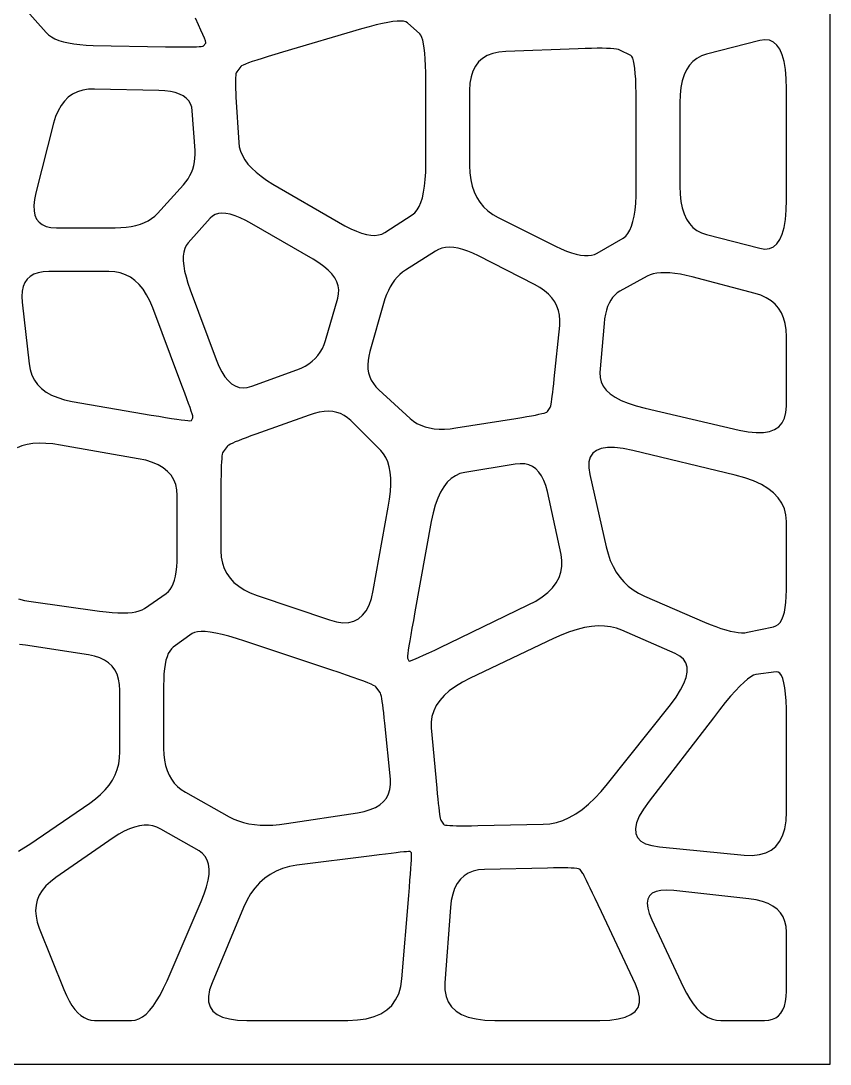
# Model space of a CAD drawing. Header units: millimetres. Extents: x -39 to 1165, y -35 to 718.
# Drawn here: x 868.7 to 1165, y -35 to 346.7 of the extents above; entities that cross this region are included whole.
import ezdxf

# ---------------------------------------------------------------- set-up
doc = ezdxf.new("R2010")
doc.units = ezdxf.units.MM

msp = doc.modelspace()

# ---------------------------------------------------------------- linework, layer by layer
at = {"color": 7, "linetype": 'Continuous'}
for p, q in [((1165, -35), (1165, 718)), ((870, 351.5), (878, 342.5)), ((933.77002, 345.309998), (932.66748, 347.652496)), ((934.6875, 343.3125), (933.77002, 345.309998)), ((993.5, 343.75), (964.5, 335.25)), ((996.277527, 344.537476), (993.5, 343.75)), ((998.809998, 345.200012), (996.277527, 344.537476)), ((1001.097473, 345.737488), (998.809998, 345.200012)), ((1003.140015, 346.150024), (1001.097473, 345.737488)), ((1004.9375, 346.4375), (1003.140015, 346.150024)), ((1006.48999, 346.599976), (1004.9375, 346.4375)), ((1007.797485, 346.637512), (1006.48999, 346.599976)), ((1008.859985, 346.549988), (1007.797485, 346.637512)), ((1009.67749, 346.337524), (1008.859985, 346.549988)), ((1010.25, 346), (1009.67749, 346.337524)), ((1014.75, 342), (1010.25, 346)), ((878, 342.5), (878.892517, 341.642487)), ((878.892517, 341.642487), (879.969971, 340.869995)), ((879.969971, 340.869995), (881.232483, 340.182495)), ((881.232483, 340.182495), (882.679993, 339.580017)), ((935.419983, 341.660004), (934.6875, 343.3125)), ((935.967529, 340.352509), (935.419983, 341.660004)), ((936.329956, 339.390015), (935.967529, 340.352509)), ((1015.17749, 341.467499), (1014.75, 342)), ((1015.559998, 340.670013), (1015.17749, 341.467499)), ((1015.897461, 339.607483), (1015.559998, 340.670013)), ((1141.102539, 339.772491), (1139.25, 339.5)), ((1142.76001, 339.589996), (1141.102539, 339.772491)), ((882.679993, 339.580017), (884.3125, 339.0625)), ((884.3125, 339.0625), (886.130005, 338.630005)), ((886.130005, 338.630005), (888.132507, 338.282501)), ((888.132507, 338.282501), (890.320007, 338.019989)), ((890.320007, 338.019989), (892.692505, 337.842499)), ((892.692505, 337.842499), (895.25, 337.75)), ((895.25, 337.75), (921.75, 337.25)), ((921.75, 337.25), (924.272522, 337.20752)), ((924.272522, 337.20752), (926.540039, 337.180023)), ((926.540039, 337.180023), (928.55249, 337.16748)), ((928.55249, 337.16748), (930.309998, 337.170013)), ((930.309998, 337.170013), (931.8125, 337.1875)), ((931.8125, 337.1875), (933.059998, 337.220001)), ((933.059998, 337.220001), (934.05249, 337.267517)), ((934.05249, 337.267517), (934.790039, 337.329987)), ((934.790039, 337.329987), (935.272522, 337.407501)), ((935.272522, 337.407501), (935.5, 337.5)), ((935.5, 337.5), (936.5, 338.5)), ((936.507507, 338.772491), (936.329956, 339.390015)), ((936.5, 338.5), (936.507507, 338.772491)), ((1016.190002, 338.279999), (1015.897461, 339.607483)), ((1016.4375, 336.6875), (1016.190002, 338.279999)), ((1016.640015, 334.829987), (1016.4375, 336.6875)), ((1072.75, 336.5), (1046.25, 335.5)), ((1075.287476, 336.584991), (1072.75, 336.5)), ((1077.599976, 336.640015), (1075.287476, 336.584991)), ((1079.6875, 336.665009), (1077.599976, 336.640015)), ((1081.550049, 336.660004), (1079.6875, 336.665009)), ((1083.1875, 336.625), (1081.550049, 336.660004)), ((1084.599976, 336.559998), (1083.1875, 336.625)), ((1085.787476, 336.464996), (1084.599976, 336.559998)), ((1086.75, 336.339996), (1085.787476, 336.464996)), ((1087.487549, 336.184998), (1086.75, 336.339996)), ((1088, 336), (1087.487549, 336.184998)), ((1092, 334), (1088, 336)), ((1139.25, 339.5), (1119.75, 334.5)), ((1144.222534, 338.952484), (1142.76001, 339.589996)), ((1145.48999, 337.859985), (1144.222534, 338.952484)), ((1146.5625, 336.3125), (1145.48999, 337.859985)), ((1147.439941, 334.309998), (1146.5625, 336.3125)), ((955.100037, 332.369995), (953.4375, 331.8125)), ((957.037537, 332.992493), (955.100037, 332.369995)), ((959.25, 333.679993), (957.037537, 332.992493)), ((961.737488, 334.432495), (959.25, 333.679993)), ((964.5, 335.25), (961.737488, 334.432495)), ((1016.797485, 332.70752), (1016.640015, 334.829987)), ((1016.909973, 330.319977), (1016.797485, 332.70752)), ((1037.77002, 332.97998), (1036.3125, 331.6875)), ((1039.492554, 334.007507), (1037.77002, 332.97998)), ((1041.47998, 334.769989), (1039.492554, 334.007507)), ((1043.732544, 335.267517), (1041.47998, 334.769989)), ((1046.25, 335.5), (1043.732544, 335.267517)), ((1092.380005, 333.652496), (1092, 334)), ((1092.719971, 333.009979), (1092.380005, 333.652496)), ((1093.02002, 332.07251), (1092.719971, 333.009979)), ((1116.23999, 332.98999), (1114.777466, 331.852509)), ((1117.897461, 333.872498), (1116.23999, 332.98999)), ((1119.75, 334.5), (1117.897461, 333.872498)), ((1148.122437, 331.852509), (1147.439941, 334.309998)), ((949.25, 330), (947.75, 328)), ((949.537537, 330.232513), (949.25, 330)), ((950.100037, 330.529999), (949.537537, 330.232513)), ((950.9375, 330.892487), (950.100037, 330.529999)), ((952.049988, 331.320007), (950.9375, 330.892487)), ((953.4375, 331.8125), (952.049988, 331.320007)), ((1016.977478, 327.66748), (1016.909973, 330.319977)), ((1034.192505, 328.307495), (1033.530029, 326.220001)), ((1035.119995, 330.130005), (1034.192505, 328.307495)), ((1036.3125, 331.6875), (1035.119995, 330.130005)), ((1093.280029, 330.839996), (1093.02002, 332.07251)), ((1093.5, 329.3125), (1093.280029, 330.839996)), ((1093.679932, 327.48999), (1093.5, 329.3125)), ((1112.4375, 328.8125), (1111.560059, 326.910004)), ((1113.51001, 330.459991), (1112.4375, 328.8125)), ((1114.777466, 331.852509), (1113.51001, 330.459991)), ((1148.609985, 328.940002), (1148.122437, 331.852509)), ((1148.902466, 325.57251), (1148.609985, 328.940002)), ((947.3125, 325.1875), (947.299988, 324.190002)), ((947.350037, 326.040009), (947.3125, 325.1875)), ((947.412537, 326.747498), (947.350037, 326.040009)), ((947.5, 327.309998), (947.412537, 326.747498)), ((947.612488, 327.727478), (947.5, 327.309998)), ((947.75, 328), (947.612488, 327.727478)), ((1017, 324.75), (1016.977478, 327.66748)), ((1017, 294.25), (1017, 324.75)), ((1033.530029, 326.220001), (1033.132446, 323.867493)), ((1093.820068, 325.372498), (1093.679932, 327.48999)), ((1093.920044, 322.959991), (1093.820068, 325.372498)), ((1110.877563, 324.752502), (1110.390015, 322.339996)), ((1111.560059, 326.910004), (1110.877563, 324.752502)), ((1149, 321.75), (1148.902466, 325.57251)), ((889.464966, 320.730011), (887.710022, 319.869995)), ((891.390015, 321.329987), (889.464966, 320.730011)), ((893.484985, 321.669983), (891.390015, 321.329987)), ((895.75, 321.75), (893.484985, 321.669983)), ((919.25, 321.25), (895.75, 321.75)), ((921.487488, 321.130005), (919.25, 321.25)), ((923.5, 320.869995), (921.487488, 321.130005)), ((925.287537, 320.470001), (923.5, 320.869995)), ((947.299988, 324.190002), (947.3125, 323.047485)), ((947.3125, 323.047485), (947.350037, 321.76001)), ((947.350037, 321.76001), (947.412537, 320.327515)), ((1033.132446, 323.867493), (1033, 321.25)), ((1033, 321.25), (1033, 293.75)), ((1093.97998, 320.252502), (1093.920044, 322.959991)), ((1110.390015, 322.339996), (1110.097534, 319.672485)), ((1149, 281.25), (1149, 321.75)), ((884.710022, 317.369995), (883.464966, 315.730011)), ((886.125, 318.75), (884.710022, 317.369995)), ((887.710022, 319.869995), (886.125, 318.75)), ((926.850037, 319.929993), (925.287537, 320.470001)), ((928.1875, 319.25), (926.850037, 319.929993)), ((929.299988, 318.429993), (928.1875, 319.25)), ((930.1875, 317.470001), (929.299988, 318.429993)), ((930.850037, 316.369995), (930.1875, 317.470001)), ((947.412537, 320.327515), (947.5, 318.75)), ((947.5, 318.75), (948.5, 302.25)), ((1094, 317.25), (1093.97998, 320.252502)), ((1094, 285.75), (1094, 317.25)), ((1110.097534, 319.672485), (1110, 316.75)), ((882.390015, 313.829987), (881.484985, 311.669983)), ((883.464966, 315.730011), (882.390015, 313.829987)), ((931.287537, 315.130005), (930.850037, 316.369995)), ((931.5, 313.75), (931.287537, 315.130005)), ((932.5, 299.25), (931.5, 313.75)), ((1110, 316.75), (1110, 286.25)), ((880.75, 309.25), (874.25, 283.75)), ((881.484985, 311.669983), (880.75, 309.25)), ((948.5, 302.25), (948.714966, 300.612488)), ((932.48999, 296.429993), (932.547485, 297.820007)), ((932.547485, 297.820007), (932.5, 299.25)), ((948.714966, 300.612488), (949.159973, 299)), ((949.159973, 299), (949.835022, 297.412506)), ((932.059998, 293.769989), (932.327515, 295.080017)), ((932.327515, 295.080017), (932.48999, 296.429993)), ((949.835022, 297.412506), (950.73999, 295.850006)), ((950.73999, 295.850006), (951.875, 294.3125)), ((951.875, 294.3125), (953.23999, 292.799988)), ((1016.950012, 291.320007), (1017, 294.25)), ((930.627502, 290.080017), (931.210022, 291.269989)), ((931.210022, 291.269989), (931.6875, 292.5)), ((931.6875, 292.5), (932.059998, 293.769989)), ((953.23999, 292.799988), (954.835022, 291.3125)), ((954.835022, 291.3125), (956.659973, 289.850006)), ((1016.799988, 288.630005), (1016.950012, 291.320007)), ((1033, 293.75), (1033.10498, 291.084991)), ((1033.10498, 291.084991), (1033.420044, 288.589996)), ((918.75, 276.25), (928.25, 286.75)), ((928.25, 286.75), (929.147461, 287.820007)), ((929.147461, 287.820007), (929.940002, 288.929993)), ((929.940002, 288.929993), (930.627502, 290.080017)), ((956.659973, 289.850006), (958.714966, 288.412506)), ((958.714966, 288.412506), (961, 287)), ((961, 287), (985, 273)), ((1016.549988, 286.179993), (1016.799988, 288.630005)), ((1033.420044, 288.589996), (1033.945068, 286.264984)), ((874.25, 283.75), (873.73999, 281.327515)), ((1015.75, 282), (1016.200012, 283.970001)), ((1016.200012, 283.970001), (1016.549988, 286.179993)), ((1033.945068, 286.264984), (1034.679932, 284.109985)), ((1034.679932, 284.109985), (1035.625, 282.125)), ((1093.810059, 279.970001), (1093.952515, 282.72998)), ((1093.952515, 282.72998), (1094, 285.75)), ((1110, 286.25), (1110.097534, 283.327515)), ((1110.097534, 283.327515), (1110.390015, 280.660004)), ((873.73999, 281.327515), (873.51001, 279.160004)), ((873.51001, 279.160004), (873.559998, 277.247498)), ((1013.799988, 277.529999), (1014.549988, 278.779999)), ((1014.549988, 278.779999), (1015.200012, 280.269989)), ((1015.200012, 280.269989), (1015.75, 282)), ((1035.625, 282.125), (1036.780029, 280.309998)), ((1036.780029, 280.309998), (1038.14502, 278.665009)), ((1038.14502, 278.665009), (1039.719971, 277.190002)), ((1093.57251, 277.470001), (1093.810059, 279.970001)), ((1110.390015, 280.660004), (1110.877563, 278.247498)), ((1148.902466, 277.42749), (1149, 281.25)), ((873.559998, 277.247498), (873.890015, 275.589996)), ((873.890015, 275.589996), (874.5, 274.1875)), ((916.609985, 274.360016), (917.73999, 275.252502)), ((917.73999, 275.252502), (918.75, 276.25)), ((938.872498, 275.290009), (938, 274.5)), ((939.890015, 275.859985), (938.872498, 275.290009)), ((941.05249, 276.209991), (939.890015, 275.859985)), ((942.359985, 276.339996), (941.05249, 276.209991)), ((943.8125, 276.25), (942.359985, 276.339996)), ((945.410034, 275.940002), (943.8125, 276.25)), ((947.152466, 275.410004), (945.410034, 275.940002)), ((949.039978, 274.660004), (947.152466, 275.410004)), ((1002, 269.25), (1012, 275.75)), ((1012, 275.75), (1012.950012, 276.52002)), ((1012.950012, 276.52002), (1013.799988, 277.529999)), ((1039.719971, 277.190002), (1041.505005, 275.88501)), ((1041.505005, 275.88501), (1043.5, 274.75)), ((1092.8125, 273.25), (1093.23999, 275.230011)), ((1093.23999, 275.230011), (1093.57251, 277.470001)), ((1110.877563, 278.247498), (1111.560059, 276.089996)), ((1111.560059, 276.089996), (1112.4375, 274.1875)), ((1148.609985, 274.059998), (1148.902466, 277.42749)), ((874.5, 274.1875), (875.390015, 273.040009)), ((875.390015, 273.040009), (876.559998, 272.147491)), ((876.559998, 272.147491), (878.01001, 271.51001)), ((878.01001, 271.51001), (879.73999, 271.127502)), ((879.73999, 271.127502), (881.75, 271)), ((903.25, 271), (905.340027, 271.05249)), ((905.340027, 271.05249), (907.309998, 271.209991)), ((907.309998, 271.209991), (909.159973, 271.472504)), ((909.159973, 271.472504), (910.890015, 271.839996)), ((910.890015, 271.839996), (912.5, 272.3125)), ((912.5, 272.3125), (913.98999, 272.889984)), ((913.98999, 272.889984), (915.359985, 273.572479)), ((915.359985, 273.572479), (916.609985, 274.360016)), ((938, 274.5), (930, 265.5)), ((951.07251, 273.690002), (949.039978, 274.660004)), ((953.25, 272.5), (951.07251, 273.690002)), ((975.75, 259.5), (953.25, 272.5)), ((985, 273), (987.330017, 271.702484)), ((987.330017, 271.702484), (989.52002, 270.610016)), ((1043.5, 274.75), (1064.5, 264.25)), ((1091.672485, 270.070007), (1092.290039, 271.529999)), ((1092.290039, 271.529999), (1092.8125, 273.25)), ((1112.4375, 274.1875), (1113.51001, 272.540009)), ((1113.51001, 272.540009), (1114.777466, 271.147491)), ((1114.777466, 271.147491), (1116.23999, 270.01001)), ((1147.439941, 268.690002), (1148.122437, 271.147491)), ((1148.122437, 271.147491), (1148.609985, 274.059998)), ((881.75, 271), (903.25, 271)), ((989.52002, 270.610016), (991.570007, 269.722504)), ((991.570007, 269.722504), (993.47998, 269.040009)), ((993.47998, 269.040009), (995.25, 268.5625)), ((995.25, 268.5625), (996.880005, 268.290009)), ((996.880005, 268.290009), (998.369995, 268.222504)), ((998.369995, 268.222504), (999.719971, 268.360016)), ((999.719971, 268.360016), (1000.929993, 268.702484)), ((1000.929993, 268.702484), (1002, 269.25)), ((1079.75, 261.75), (1089.25, 267.25)), ((1089.25, 267.25), (1090.152466, 267.929993)), ((1090.152466, 267.929993), (1090.959961, 268.869995)), ((1090.959961, 268.869995), (1091.672485, 270.070007)), ((1116.23999, 270.01001), (1117.897461, 269.127502)), ((1117.897461, 269.127502), (1119.75, 268.5)), ((1119.75, 268.5), (1139.25, 263.5)), ((1146.5625, 266.6875), (1147.439941, 268.690002)), ((929.287476, 264.517487), (928.75, 263.369995)), ((930, 265.5), (929.287476, 264.517487)), ((1022.890015, 263.550018), (1021.647461, 263.112518)), ((1024.227539, 263.8125), (1022.890015, 263.550018)), ((1025.660034, 263.899994), (1024.227539, 263.8125)), ((1027.1875, 263.8125), (1025.660034, 263.899994)), ((1028.810059, 263.550018), (1027.1875, 263.8125)), ((1030.527588, 263.112518), (1028.810059, 263.550018)), ((1064.5, 264.25), (1066.54248, 263.279999)), ((1139.25, 263.5), (1141.102539, 263.227509)), ((1141.102539, 263.227509), (1142.76001, 263.410004)), ((1142.76001, 263.410004), (1144.222534, 264.047516)), ((1144.222534, 264.047516), (1145.48999, 265.140015)), ((1145.48999, 265.140015), (1146.5625, 266.6875)), ((928.200012, 260.580017), (928.1875, 258.9375)), ((928.387512, 262.057495), (928.200012, 260.580017)), ((928.75, 263.369995), (928.387512, 262.057495)), ((1020.5, 262.5), (1009.5, 255.5)), ((1021.647461, 263.112518), (1020.5, 262.5)), ((1032.339966, 262.5), (1030.527588, 263.112518)), ((1034.247437, 261.712494), (1032.339966, 262.5)), ((1036.25, 260.75), (1034.247437, 261.712494)), ((1056.75, 250.25), (1036.25, 260.75)), ((1066.54248, 263.279999), (1068.469971, 262.470001)), ((1068.469971, 262.470001), (1070.282471, 261.820007)), ((1070.282471, 261.820007), (1071.97998, 261.329987)), ((1071.97998, 261.329987), (1073.5625, 261)), ((1073.5625, 261), (1075.030029, 260.829987)), ((1075.030029, 260.829987), (1076.382446, 260.820007)), ((1076.382446, 260.820007), (1077.619995, 260.970001)), ((1077.619995, 260.970001), (1078.742554, 261.279999)), ((1078.742554, 261.279999), (1079.75, 261.75)), ((928.1875, 258.9375), (928.349976, 257.130005)), ((928.349976, 257.130005), (928.6875, 255.157501)), ((977.86499, 258.1875), (975.75, 259.5)), ((979.710022, 256.850006), (977.86499, 258.1875)), ((981.285034, 255.487488), (979.710022, 256.850006)), ((871.0625, 252.1875), (870.210022, 250.949997)), ((872.159973, 253.199997), (871.0625, 252.1875)), ((873.502502, 253.987503), (872.159973, 253.199997)), ((875.089966, 254.550003), (873.502502, 253.987503)), ((876.922546, 254.887497), (875.089966, 254.550003)), ((879, 255), (876.922546, 254.887497)), ((901, 255), (879, 255)), ((903.139954, 254.867493), (901, 255)), ((905.160034, 254.470001), (903.139954, 254.867493)), ((907.059998, 253.807495), (905.160034, 254.470001)), ((908.840027, 252.880005), (907.059998, 253.807495)), ((910.5, 251.6875), (908.840027, 252.880005)), ((928.6875, 255.157501), (929.200012, 253.020004)), ((929.200012, 253.020004), (929.887512, 250.717499)), ((982.589966, 254.099991), (981.285034, 255.487488)), ((983.625, 252.6875), (982.589966, 254.099991)), ((984.390015, 251.25), (983.625, 252.6875)), ((1006.469971, 252.92749), (1005.580017, 251.860001)), ((1007.420044, 253.889999), (1006.469971, 252.92749)), ((1008.429993, 254.747498), (1007.420044, 253.889999)), ((1009.5, 255.5), (1008.429993, 254.747498)), ((1098, 253.25), (1088, 247.75)), ((1099.064941, 253.742493), (1098, 253.25)), ((1100.26001, 254.119995), (1099.064941, 253.742493)), ((1101.584961, 254.382507), (1100.26001, 254.119995)), ((1103.040039, 254.529999), (1101.584961, 254.382507)), ((1104.625, 254.5625), (1103.040039, 254.529999)), ((1106.339966, 254.479996), (1104.625, 254.5625)), ((1108.185059, 254.282501), (1106.339966, 254.479996)), ((1110.159912, 253.970001), (1108.185059, 254.282501)), ((1112.265015, 253.542511), (1110.159912, 253.970001)), ((1114.5, 253), (1112.265015, 253.542511)), ((1137.5, 247), (1114.5, 253)), ((869.602478, 249.487503), (869.23999, 247.800003)), ((870.210022, 250.949997), (869.602478, 249.487503)), ((912.039978, 250.229996), (910.5, 251.6875)), ((913.460022, 248.507507), (912.039978, 250.229996)), ((914.76001, 246.519989), (913.460022, 248.507507)), ((929.887512, 250.717499), (930.75, 248.25)), ((930.75, 248.25), (940.25, 222.75)), ((984.88501, 249.787491), (984.390015, 251.25)), ((985.109985, 248.300003), (984.88501, 249.787491)), ((985.065002, 246.787491), (985.109985, 248.300003)), ((1003.97998, 249.410004), (1003.27002, 248.027496)), ((1004.75, 250.6875), (1003.97998, 249.410004)), ((1005.580017, 251.860001), (1004.75, 250.6875)), ((1058.6875, 249.154999), (1056.75, 250.25)), ((1060.400024, 247.970001), (1058.6875, 249.154999)), ((869.23999, 247.800003), (869.122498, 245.887497)), ((869.122498, 245.887497), (869.25, 243.75)), ((915.940002, 244.267502), (914.76001, 246.519989)), ((980.25, 229.75), (984.75, 245.25)), ((984.75, 245.25), (985.065002, 246.787491)), ((1002.030029, 244.947495), (1001.5, 243.25)), ((1002.619995, 246.539993), (1002.030029, 244.947495)), ((1003.27002, 248.027496), (1002.619995, 246.539993)), ((1061.887451, 246.695007), (1060.400024, 247.970001)), ((1063.150024, 245.330002), (1061.887451, 246.695007)), ((1064.1875, 243.875), (1063.150024, 245.330002)), ((1084.679932, 244.549988), (1084.0625, 243.4375)), ((1085.382568, 245.537506), (1084.679932, 244.549988)), ((1086.170044, 246.399994), (1085.382568, 245.537506)), ((1087.04248, 247.137512), (1086.170044, 246.399994)), ((1088, 247.75), (1087.04248, 247.137512)), ((1139.685059, 246.30249), (1137.5, 247)), ((1141.640015, 245.409988), (1139.685059, 246.30249)), ((1143.36499, 244.32251), (1141.640015, 245.409988)), ((1144.859985, 243.039993), (1143.36499, 244.32251)), ((869.25, 243.75), (871.75, 221.25)), ((917, 241.75), (915.940002, 244.267502)), ((927, 215.25), (917, 241.75)), ((1001.5, 243.25), (996.5, 225.75)), ((1065, 242.330002), (1064.1875, 243.875)), ((1065.587524, 240.695007), (1065, 242.330002)), ((1065.949951, 238.970001), (1065.587524, 240.695007)), ((1083.08252, 240.837494), (1082.719971, 239.350006)), ((1083.530029, 242.200012), (1083.08252, 240.837494)), ((1084.0625, 243.4375), (1083.530029, 242.200012)), ((1146.125, 241.5625), (1144.859985, 243.039993)), ((1147.160034, 239.889999), (1146.125, 241.5625)), ((1066.087524, 237.154999), (1065.949951, 238.970001)), ((1066, 235.25), (1066.087524, 237.154999)), ((1082.442505, 237.737488), (1082.25, 236)), ((1082.719971, 239.350006), (1082.442505, 237.737488)), ((1147.964966, 238.022491), (1147.160034, 239.889999)), ((1148.540039, 235.960007), (1147.964966, 238.022491)), ((1064, 215.75), (1066, 235.25)), ((1082.25, 236), (1080.75, 218)), ((1148.88501, 233.702499), (1148.540039, 235.960007)), ((1149, 231.25), (1148.88501, 233.702499)), ((979.73999, 228.247498), (980.25, 229.75)), ((1149, 205.75), (1149, 231.25)), ((977.48999, 224.309998), (978.359985, 225.527496)), ((978.359985, 225.527496), (979.109985, 226.839996)), ((979.109985, 226.839996), (979.73999, 228.247498)), ((996.5, 225.75), (996.08252, 224.035004)), ((940.25, 222.75), (941.234985, 220.357513)), ((974.159973, 221.227493), (975.390015, 222.160004)), ((975.390015, 222.160004), (976.5, 223.1875)), ((976.5, 223.1875), (977.48999, 224.309998)), ((995.830017, 222.389999), (995.742493, 220.815002)), ((996.08252, 224.035004), (995.830017, 222.389999)), ((871.75, 221.25), (872.132507, 219.087494)), ((872.132507, 219.087494), (872.780029, 217.100006)), ((941.234985, 220.357513), (942.290039, 218.279999)), ((942.290039, 218.279999), (943.414978, 216.517502)), ((953.25, 213), (969.75, 219)), ((969.75, 219), (971.340027, 219.647507)), ((971.340027, 219.647507), (972.809998, 220.389999)), ((972.809998, 220.389999), (974.159973, 221.227493)), ((995.742493, 220.815002), (995.820007, 219.309998)), ((995.820007, 219.309998), (996.0625, 217.875)), ((996.0625, 217.875), (996.470032, 216.51001)), ((1080.75, 218), (1080.780029, 216.25)), ((872.780029, 217.100006), (873.692505, 215.287506)), ((873.692505, 215.287506), (874.869995, 213.649994)), ((927.94751, 212.727509), (927, 215.25)), ((943.414978, 216.517502), (944.609985, 215.069992)), ((944.609985, 215.069992), (945.875, 213.9375)), ((945.875, 213.9375), (947.210022, 213.12001)), ((996.470032, 216.51001), (997.042542, 215.214996)), ((997.042542, 215.214996), (997.779968, 213.990005)), ((997.779968, 213.990005), (998.682495, 212.834991)), ((1063.619995, 212.210007), (1063.805054, 213.889999)), ((1063.805054, 213.889999), (1064, 215.75)), ((1080.780029, 216.25), (1081.169922, 214.599991)), ((1081.169922, 214.599991), (1081.920044, 213.050003)), ((874.869995, 213.649994), (876.3125, 212.1875)), ((876.3125, 212.1875), (878.02002, 210.899994)), ((878.02002, 210.899994), (879.992493, 209.787506)), ((928.789978, 210.460007), (927.94751, 212.727509)), ((929.527466, 208.447495), (928.789978, 210.460007)), ((947.210022, 213.12001), (948.61499, 212.617508)), ((948.61499, 212.617508), (950.089966, 212.429993)), ((950.089966, 212.429993), (951.63501, 212.557495)), ((951.63501, 212.557495), (953.25, 213)), ((998.682495, 212.834991), (999.75, 211.75)), ((999.75, 211.75), (1011.25, 201.25)), ((1063.280029, 209.389999), (1063.444946, 210.709991)), ((1063.444946, 210.709991), (1063.619995, 212.210007)), ((1081.920044, 213.050003), (1083.030029, 211.599991)), ((1083.030029, 211.599991), (1084.5, 210.25)), ((1084.5, 210.25), (1086.329956, 209)), ((879.992493, 209.787506), (882.22998, 208.850006)), ((882.22998, 208.850006), (884.732483, 208.087494)), ((884.732483, 208.087494), (887.5, 207.5)), ((887.5, 207.5), (916.5, 202.5)), ((930.160034, 206.690002), (929.527466, 208.447495)), ((930.6875, 205.1875), (930.160034, 206.690002)), ((1062.719971, 205.909988), (1062.845093, 206.51001)), ((1062.845093, 206.51001), (1062.97998, 207.289993)), ((1062.97998, 207.289993), (1063.125, 208.25)), ((1063.125, 208.25), (1063.280029, 209.389999)), ((1086.329956, 209), (1088.52002, 207.849991)), ((1088.52002, 207.849991), (1091.070068, 206.800003)), ((1091.070068, 206.800003), (1093.97998, 205.849991)), ((916.5, 202.5), (919.257507, 202.029999)), ((931.109985, 203.940002), (930.6875, 205.1875)), ((931.42749, 202.947495), (931.109985, 203.940002)), ((931.640015, 202.210007), (931.42749, 202.947495)), ((974.25, 202.5), (954.75, 195.5)), ((976.157471, 203.110001), (974.25, 202.5)), ((977.97998, 203.539993), (976.157471, 203.110001)), ((979.717529, 203.790009), (977.97998, 203.539993)), ((981.369995, 203.860001), (979.717529, 203.790009)), ((982.9375, 203.75), (981.369995, 203.860001)), ((984.419983, 203.460007), (982.9375, 203.75)), ((985.817505, 202.98999), (984.419983, 203.460007)), ((987.130005, 202.340012), (985.817505, 202.98999)), ((988.357544, 201.51001), (987.130005, 202.340012)), ((1055.655029, 202.209991), (1057.119995, 202.490005)), ((1057.119995, 202.490005), (1058.375, 202.75)), ((1058.375, 202.75), (1059.420044, 202.990005)), ((1059.420044, 202.990005), (1060.255005, 203.209991)), ((1060.255005, 203.209991), (1060.880005, 203.410004)), ((1060.880005, 203.410004), (1061.294922, 203.589996)), ((1061.294922, 203.589996), (1061.5, 203.75)), ((1061.5, 203.75), (1062.5, 205.25)), ((1062.5, 205.25), (1062.60498, 205.48999)), ((1062.60498, 205.48999), (1062.719971, 205.909988)), ((1093.97998, 205.849991), (1097.25, 205)), ((1097.25, 205), (1131.75, 197)), ((1148.310059, 201.319992), (1148.827515, 203.367508)), ((1148.827515, 203.367508), (1149, 205.75)), ((919.257507, 202.029999), (921.730042, 201.619995)), ((921.730042, 201.619995), (923.91748, 201.270004)), ((923.91748, 201.270004), (925.820007, 200.979996)), ((925.820007, 200.979996), (927.4375, 200.75)), ((927.4375, 200.75), (928.77002, 200.580002)), ((928.77002, 200.580002), (929.817505, 200.470001)), ((929.817505, 200.470001), (930.580017, 200.419998)), ((930.580017, 200.419998), (931.057495, 200.429993)), ((931.057495, 200.429993), (931.25, 200.5)), ((931.25, 200.5), (931.75, 201.5)), ((931.747498, 201.727509), (931.640015, 202.210007)), ((931.75, 201.5), (931.747498, 201.727509)), ((989.5, 200.5), (988.357544, 201.51001)), ((1000.5, 189.5), (989.5, 200.5)), ((1011.25, 201.25), (1012.452515, 200.270004)), ((1012.452515, 200.270004), (1013.76001, 199.429993)), ((1013.76001, 199.429993), (1015.172485, 198.729996)), ((1015.172485, 198.729996), (1016.690002, 198.169998)), ((1028, 197.75), (1050, 201.25)), ((1050, 201.25), (1052.094971, 201.589996)), ((1052.094971, 201.589996), (1053.97998, 201.910004)), ((1053.97998, 201.910004), (1055.655029, 202.209991)), ((1146.23999, 198.229996), (1147.44751, 199.607498)), ((1147.44751, 199.607498), (1148.310059, 201.319992)), ((952.890015, 194.824997), (951.209961, 194.199997)), ((954.75, 195.5), (952.890015, 194.824997)), ((1016.690002, 198.169998), (1018.3125, 197.75)), ((1018.3125, 197.75), (1020.039978, 197.470001)), ((1020.039978, 197.470001), (1021.872498, 197.330002)), ((1021.872498, 197.330002), (1023.810059, 197.330002)), ((1023.810059, 197.330002), (1025.852539, 197.470001)), ((1025.852539, 197.470001), (1028, 197.75)), ((1131.75, 197), (1135.027466, 196.367508)), ((1135.027466, 196.367508), (1137.959961, 196.069992)), ((1137.959961, 196.069992), (1140.547485, 196.107498)), ((1140.547485, 196.107498), (1142.790039, 196.479996)), ((1142.790039, 196.479996), (1144.6875, 197.1875)), ((1144.6875, 197.1875), (1146.23999, 198.229996)), ((869.119995, 191.169998), (867.342529, 190.467499)), ((871.0625, 191.6875), (869.119995, 191.169998)), ((873.169983, 192.020004), (871.0625, 191.6875)), ((875.442505, 192.167496), (873.169983, 192.020004)), ((877.880005, 192.130005), (875.442505, 192.167496)), ((880.482544, 191.907501), (877.880005, 192.130005)), ((883.25, 191.5), (880.482544, 191.907501)), ((911.75, 186.5), (883.25, 191.5)), ((944.25, 191), (942.75, 189)), ((944.48999, 191.225006), (944.25, 191)), ((944.910034, 191.5), (944.48999, 191.225006)), ((945.51001, 191.824997), (944.910034, 191.5)), ((946.289978, 192.199997), (945.51001, 191.824997)), ((947.25, 192.625), (946.289978, 192.199997)), ((948.390015, 193.100006), (947.25, 192.625)), ((949.710022, 193.625), (948.390015, 193.100006)), ((951.209961, 194.199997), (949.710022, 193.625)), ((942.367493, 187.432495), (942.27002, 186.480011)), ((942.47998, 188.169998), (942.367493, 187.432495)), ((942.607483, 188.69249), (942.47998, 188.169998)), ((942.75, 189), (942.607483, 188.69249)), ((1001.517456, 188.30249), (1000.5, 189.5)), ((1002.369995, 186.909988), (1001.517456, 188.30249)), ((1077.157471, 187.102509), (1076.670044, 185.339996)), ((1078.080078, 188.509995), (1077.157471, 187.102509)), ((1079.4375, 189.5625), (1078.080078, 188.509995)), ((1081.22998, 190.259995), (1079.4375, 189.5625)), ((1083.45752, 190.602509), (1081.22998, 190.259995)), ((1086.119995, 190.589996), (1083.45752, 190.602509)), ((1089.217529, 190.222504), (1086.119995, 190.589996)), ((1092.75, 189.5), (1089.217529, 190.222504)), ((1130.25, 180.5), (1092.75, 189.5)), ((914.45752, 185.914993), (911.75, 186.5)), ((916.880005, 185.160004), (914.45752, 185.914993)), ((919.017517, 184.235001), (916.880005, 185.160004)), ((920.869995, 183.139999), (919.017517, 184.235001)), ((942.119995, 183.929993), (942.067505, 182.332489)), ((942.1875, 185.3125), (942.119995, 183.929993)), ((942.27002, 186.480011), (942.1875, 185.3125)), ((1003.057495, 185.32251), (1002.369995, 186.909988)), ((1003.580017, 183.539993), (1003.057495, 185.32251)), ((1003.9375, 181.5625), (1003.580017, 183.539993)), ((1049.75, 184.5), (1031.25, 181.5)), ((1051.532593, 184.669998), (1049.75, 184.5)), ((1053.179932, 184.580002), (1051.532593, 184.669998)), ((1054.692505, 184.229996), (1053.179932, 184.580002)), ((1056.069946, 183.619995), (1054.692505, 184.229996)), ((1057.3125, 182.75), (1056.069946, 183.619995)), ((1076.670044, 185.339996), (1076.617432, 183.222504)), ((1076.617432, 183.222504), (1077, 180.75)), ((922.4375, 181.875), (920.869995, 183.139999)), ((923.719971, 180.440002), (922.4375, 181.875)), ((924.717468, 178.835007), (923.719971, 180.440002)), ((942.030029, 180.520004), (942.007507, 178.492508)), ((942.067505, 182.332489), (942.030029, 180.520004)), ((1004.130005, 179.389999), (1003.9375, 181.5625)), ((1027.800049, 180.300003), (1026.262451, 179.25)), ((1029.462402, 181.050003), (1027.800049, 180.300003)), ((1031.25, 181.5), (1029.462402, 181.050003)), ((1058.420044, 181.619995), (1057.3125, 182.75)), ((1059.392456, 180.229996), (1058.420044, 181.619995)), ((1060.22998, 178.580002), (1059.392456, 180.229996)), ((1077, 180.75), (1083, 154.25)), ((1133.8125, 179.520004), (1130.25, 180.5)), ((1137, 178.380005), (1133.8125, 179.520004)), ((925.429993, 177.059998), (924.717468, 178.835007)), ((925.857483, 175.115005), (925.429993, 177.059998)), ((942.007507, 178.492508), (942, 176.25)), ((942, 176.25), (942, 152.75)), ((1004.02002, 174.460007), (1004.157471, 177.022491)), ((1004.157471, 177.022491), (1004.130005, 179.389999)), ((1023.5625, 176.25), (1022.399963, 174.300003)), ((1024.849976, 177.899994), (1023.5625, 176.25)), ((1026.262451, 179.25), (1024.849976, 177.899994)), ((1060.932495, 176.669998), (1060.22998, 178.580002)), ((1061.5, 174.5), (1060.932495, 176.669998)), ((1139.8125, 177.080002), (1137, 178.380005)), ((1142.25, 175.619995), (1139.8125, 177.080002)), ((1144.3125, 174), (1142.25, 175.619995)), ((926, 173), (925.857483, 175.115005)), ((926, 151), (926, 173)), ((1003.717529, 171.702499), (1004.02002, 174.460007)), ((1021.362549, 172.050003), (1020.449951, 169.5)), ((1022.399963, 174.300003), (1021.362549, 172.050003)), ((1066.5, 151.5), (1061.5, 174.5)), ((1146, 172.220001), (1144.3125, 174)), ((1147.3125, 170.279999), (1146, 172.220001)), ((997.75, 138.25), (1003.25, 168.75)), ((1003.25, 168.75), (1003.717529, 171.702499)), ((1020.449951, 169.5), (1019.662476, 166.649994)), ((1148.25, 168.179993), (1147.3125, 170.279999)), ((1148.8125, 165.919998), (1148.25, 168.179993)), ((1019.662476, 166.649994), (1019, 163.5)), ((1149, 163.5), (1148.8125, 165.919998)), ((1019, 163.5), (1013, 130.5)), ((1149, 138.5), (1149, 163.5)), ((942, 152.75), (942.132507, 150.472504)), ((1083, 154.25), (1083.680054, 151.684998)), ((925.840027, 146.930008), (925.960022, 148.882492)), ((925.960022, 148.882492), (926, 151)), ((942.132507, 150.472504), (942.530029, 148.339996)), ((1066.829956, 149.24501), (1066.5, 151.5)), ((1066.819946, 147.080002), (1066.829956, 149.24501)), ((1083.680054, 151.684998), (1084.52002, 149.290009)), ((1084.52002, 149.290009), (1085.52002, 147.064987)), ((925.359985, 143.520004), (925.640015, 145.142502)), ((925.640015, 145.142502), (925.840027, 146.930008)), ((942.530029, 148.339996), (943.192505, 146.352509)), ((943.192505, 146.352509), (944.119995, 144.509995)), ((1066.469971, 145.005005), (1066.819946, 147.080002)), ((1085.52002, 147.064987), (1086.679932, 145.009995)), ((924.559998, 140.770004), (925, 142.0625)), ((925, 142.0625), (925.359985, 143.520004)), ((944.119995, 144.509995), (945.3125, 142.8125)), ((945.3125, 142.8125), (946.77002, 141.259995)), ((946.77002, 141.259995), (948.492493, 139.852509)), ((1064.75, 141.125), (1065.780029, 143.019989)), ((1065.780029, 143.019989), (1066.469971, 145.005005)), ((1086.679932, 145.009995), (1088, 143.125)), ((1088, 143.125), (1089.47998, 141.410004)), ((1089.47998, 141.410004), (1091.119995, 139.865005)), ((922, 137.25), (922.76001, 137.882492)), ((922.76001, 137.882492), (923.440002, 138.680008)), ((923.440002, 138.680008), (924.040039, 139.642502)), ((924.040039, 139.642502), (924.559998, 140.770004)), ((948.492493, 139.852509), (950.47998, 138.589996)), ((950.47998, 138.589996), (952.732483, 137.472504)), ((952.732483, 137.472504), (955.25, 136.5)), ((997.094971, 135.397507), (997.75, 138.25)), ((1059.619995, 135.979996), (1061.669922, 137.605011)), ((1061.669922, 137.605011), (1063.380005, 139.320007)), ((1063.380005, 139.320007), (1064.75, 141.125)), ((1091.119995, 139.865005), (1092.920044, 138.48999)), ((1092.920044, 138.48999), (1094.880005, 137.285004)), ((1148.952515, 136.115005), (1149, 138.5)), ((867.849976, 135.190002), (870.087524, 134.660004)), ((870.087524, 134.660004), (872.5, 134.25)), ((872.5, 134.25), (897.5, 130.75)), ((914, 131.75), (922, 137.25)), ((955.25, 136.5), (981.75, 127.5)), ((996.22998, 132.940002), (997.094971, 135.397507)), ((1054.5, 133), (1057.22998, 134.444992)), ((1057.22998, 134.444992), (1059.619995, 135.979996)), ((1094.880005, 137.285004), (1097, 136.25)), ((1097, 136.25), (1119, 126.75)), ((1148.57251, 132.035004), (1148.810059, 133.960007)), ((1148.810059, 133.960007), (1148.952515, 136.115005)), ((897.5, 130.75), (899.914978, 130.444992)), ((899.914978, 130.444992), (902.159973, 130.229996)), ((902.159973, 130.229996), (904.234985, 130.104996)), ((904.234985, 130.104996), (906.140015, 130.070007)), ((906.140015, 130.070007), (907.875, 130.125)), ((907.875, 130.125), (909.440002, 130.269989)), ((909.440002, 130.269989), (910.834961, 130.505005)), ((910.834961, 130.505005), (912.059998, 130.830002)), ((912.059998, 130.830002), (913.11499, 131.24501)), ((913.11499, 131.24501), (914, 131.75)), ((993.869995, 129.209991), (995.155029, 130.877502)), ((995.155029, 130.877502), (996.22998, 132.940002)), ((1013, 130.5), (1012.432495, 127.360008)), ((1025.5, 119), (1054.5, 133)), ((1147.8125, 128.875), (1148.23999, 130.339996)), ((1148.23999, 130.339996), (1148.57251, 132.035004)), ((981.75, 127.5), (984.295044, 126.797501)), ((984.295044, 126.797501), (986.630005, 126.489998)), ((986.630005, 126.489998), (988.755005, 126.577499)), ((988.755005, 126.577499), (990.669983, 127.059998)), ((990.669983, 127.059998), (992.375, 127.9375)), ((992.375, 127.9375), (993.869995, 129.209991)), ((1012.432495, 127.360008), (1011.929993, 124.540001)), ((1119, 126.75), (1121.137451, 125.857498)), ((1145.959961, 125.860001), (1146.672485, 126.635002)), ((1146.672485, 126.635002), (1147.290039, 127.639999)), ((1147.290039, 127.639999), (1147.8125, 128.875)), ((931.5, 122.5), (924.5, 117.5)), ((932.32251, 122.922501), (931.5, 122.5)), ((933.390015, 123.190002), (932.32251, 122.922501)), ((934.702515, 123.302498), (933.390015, 123.190002)), ((936.26001, 123.260002), (934.702515, 123.302498)), ((938.0625, 123.0625), (936.26001, 123.260002)), ((940.109985, 122.709999), (938.0625, 123.0625)), ((942.402527, 122.202499), (940.109985, 122.709999)), ((944.940002, 121.540001), (942.402527, 122.202499)), ((1011.929993, 124.540001), (1011.492493, 122.040001)), ((1069.630005, 123.189995), (1066.744995, 122.084999)), ((1072.405029, 124.065002), (1069.630005, 123.189995)), ((1075.069946, 124.709999), (1072.405029, 124.065002)), ((1077.625, 125.125), (1075.069946, 124.709999)), ((1080.069946, 125.309998), (1077.625, 125.125)), ((1082.405029, 125.264999), (1080.069946, 125.309998)), ((1084.630005, 124.989998), (1082.405029, 125.264999)), ((1086.744995, 124.485001), (1084.630005, 124.989998)), ((1088.75, 123.75), (1086.744995, 124.485001)), ((1108.25, 115.25), (1088.75, 123.75)), ((1121.137451, 125.857498), (1123.149902, 125.080002)), ((1123.149902, 125.080002), (1125.037598, 124.417496)), ((1125.037598, 124.417496), (1126.800049, 123.870003)), ((1126.800049, 123.870003), (1128.4375, 123.4375)), ((1128.4375, 123.4375), (1129.949951, 123.120003)), ((1129.949951, 123.120003), (1131.337402, 122.917496)), ((1131.337402, 122.917496), (1132.600098, 122.830002)), ((1132.600098, 122.830002), (1133.737549, 122.857498)), ((1133.737549, 122.857498), (1134.75, 123)), ((1134.75, 123), (1144.25, 125)), ((1144.25, 125), (1145.152466, 125.315002)), ((1145.152466, 125.315002), (1145.959961, 125.860001)), ((870.5, 118.25), (868.287476, 118.535004)), ((947.722473, 120.722504), (944.940002, 121.540001)), ((950.75, 119.75), (947.722473, 120.722504)), ((982.25, 109.25), (950.75, 119.75)), ((1011.119995, 119.860001), (1010.8125, 118)), ((1011.492493, 122.040001), (1011.119995, 119.860001)), ((1022.742554, 117.675003), (1025.5, 119)), ((1063.75, 120.75), (1033.25, 106.25)), ((1066.744995, 122.084999), (1063.75, 120.75)), ((893.5, 114.75), (870.5, 118.25)), ((895.684998, 114.305), (893.5, 114.75)), ((922.715027, 115.190002), (922.26001, 114.059998)), ((923.23999, 116.139999), (922.715027, 115.190002)), ((923.835022, 116.910004), (923.23999, 116.139999)), ((924.5, 117.5), (923.835022, 116.910004)), ((1010.392517, 115.239998), (1010.280029, 114.339996)), ((1010.570007, 116.459999), (1010.392517, 115.239998)), ((1010.8125, 118), (1010.570007, 116.459999)), ((1014.5625, 113.875), (1016.179993, 114.599998)), ((1016.179993, 114.599998), (1018.08252, 115.474998)), ((1018.08252, 115.474998), (1020.269958, 116.5)), ((1020.269958, 116.5), (1022.742554, 117.675003)), ((1109.987427, 114.297501), (1108.25, 115.25)), ((897.640015, 113.669998), (895.684998, 114.305)), ((899.36499, 112.845001), (897.640015, 113.669998)), ((900.859985, 111.830002), (899.36499, 112.845001)), ((902.125, 110.625), (900.859985, 111.830002)), ((921.559998, 111.260002), (921.315002, 109.589996)), ((921.875, 112.75), (921.559998, 111.260002)), ((922.26001, 114.059998), (921.875, 112.75)), ((1010.280029, 114.339996), (1010.232483, 113.760002)), ((1010.232483, 113.760002), (1010.25, 113.5)), ((1010.25, 113.5), (1010.75, 112.5)), ((1010.75, 112.5), (1010.942505, 112.474998)), ((1010.942505, 112.474998), (1011.419983, 112.599998)), ((1011.419983, 112.599998), (1012.182495, 112.875)), ((1012.182495, 112.875), (1013.22998, 113.300003)), ((1013.22998, 113.300003), (1014.5625, 113.875)), ((1111.299927, 113.139999), (1109.987427, 114.297501)), ((1112.1875, 111.777496), (1111.299927, 113.139999)), ((1112.650024, 110.209999), (1112.1875, 111.777496)), ((903.160034, 109.229996), (902.125, 110.625)), ((903.964966, 107.645004), (903.160034, 109.229996)), ((904.539978, 105.870003), (903.964966, 107.645004)), ((921.140015, 107.740005), (921.034973, 105.709999)), ((921.315002, 109.589996), (921.140015, 107.740005)), ((985.25, 108.2425), (982.25, 109.25)), ((987.950012, 107.32), (985.25, 108.2425)), ((990.349976, 106.482498), (987.950012, 107.32)), ((1112.299927, 106.459999), (1112.6875, 108.4375)), ((1112.6875, 108.4375), (1112.650024, 110.209999)), ((1136.920044, 107.252495), (1135.930054, 106.709999)), ((1137.75, 107.5), (1136.920044, 107.252495)), ((1145.25, 108.5), (1137.75, 107.5)), ((1145.962524, 108.422501), (1145.25, 108.5)), ((1146.599976, 107.989998), (1145.962524, 108.422501)), ((1147.162476, 107.202499), (1146.599976, 107.989998)), ((1147.650024, 106.059998), (1147.162476, 107.202499)), ((904.88501, 103.904999), (904.539978, 105.870003)), ((905, 101.75), (904.88501, 103.904999)), ((921.034973, 105.709999), (921, 103.5)), ((921, 103.5), (921, 80.5)), ((992.450012, 105.730003), (990.349976, 106.482498)), ((994.25, 105.0625), (992.450012, 105.730003)), ((995.75, 104.480003), (994.25, 105.0625)), ((996.950012, 103.982498), (995.75, 104.480003)), ((997.849976, 103.57), (996.950012, 103.982498)), ((998.450012, 103.2425), (997.849976, 103.57)), ((998.75, 103), (998.450012, 103.2425)), ((1027.799927, 103.200005), (1025.5625, 101.5625)), ((1030.362427, 104.762505), (1027.799927, 103.200005)), ((1033.25, 106.25), (1030.362427, 104.762505)), ((1110.25, 101.889999), (1111.487427, 104.277496)), ((1111.487427, 104.277496), (1112.299927, 106.459999)), ((1132, 103.3125), (1130.369995, 101.589996)), ((1133.469971, 104.740005), (1132, 103.3125)), ((1134.780029, 105.872498), (1133.469971, 104.740005)), ((1135.930054, 106.709999), (1134.780029, 105.872498)), ((1148.0625, 104.5625), (1147.650024, 106.059998)), ((1148.400024, 102.709999), (1148.0625, 104.5625)), ((905, 79.25), (905, 101.75)), ((1000.25, 101), (998.75, 103)), ((1000.402527, 100.707504), (1000.25, 101)), ((1000.559998, 100.230003), (1000.402527, 100.707504)), ((1000.722473, 99.567497), (1000.559998, 100.230003)), ((1000.890015, 98.720001), (1000.722473, 99.567497)), ((1023.650024, 99.849998), (1022.0625, 98.0625)), ((1025.5625, 101.5625), (1023.650024, 99.849998)), ((1106.5, 96.5), (1108.587524, 99.297501)), ((1108.587524, 99.297501), (1110.25, 101.889999)), ((1128.580078, 99.572495), (1126.630005, 97.260002)), ((1130.369995, 101.589996), (1128.580078, 99.572495)), ((1148.662476, 100.502502), (1148.400024, 102.709999)), ((1148.849976, 97.939995), (1148.662476, 100.502502)), ((1001.0625, 97.6875), (1000.890015, 98.720001)), ((1001.23999, 96.470001), (1001.0625, 97.6875)), ((1001.422485, 95.067497), (1001.23999, 96.470001)), ((1020.799988, 96.200005), (1019.862488, 94.262505)), ((1022.0625, 98.0625), (1020.799988, 96.200005)), ((1083.5, 67.5), (1106.5, 96.5)), ((1126.630005, 97.260002), (1124.52002, 94.652504)), ((1148.962524, 95.022499), (1148.849976, 97.939995)), ((1001.609985, 93.480003), (1001.422485, 95.067497)), ((1001.80249, 91.707504), (1001.609985, 93.480003)), ((1002, 89.75), (1001.80249, 91.707504)), ((1019.25, 92.25), (1018.962524, 90.162498)), ((1019.862488, 94.262505), (1019.25, 92.25)), ((1122.25, 91.75), (1098.75, 61.25)), ((1124.52002, 94.652504), (1122.25, 91.75)), ((1149, 91.75), (1148.962524, 95.022499)), ((1149, 57.25), (1149, 91.75)), ((1004, 69.25), (1002, 89.75)), ((1018.962524, 90.162498), (1019, 88)), ((1019, 88), (1021, 66)), ((921, 80.5), (921.080017, 78.269997)), ((904.559998, 74.900002), (904.890015, 77.037498)), ((904.890015, 77.037498), (905, 79.25)), ((921.080017, 78.269997), (921.320007, 76.18)), ((903.23999, 70.849998), (904.01001, 72.837502)), ((904.01001, 72.837502), (904.559998, 74.900002)), ((921.320007, 76.18), (921.720032, 74.230003)), ((921.720032, 74.230003), (922.280029, 72.419998)), ((901.040039, 67.099998), (902.25, 68.9375)), ((902.25, 68.9375), (903.23999, 70.849998)), ((922.280029, 72.419998), (923, 70.75)), ((923, 70.75), (923.880005, 69.220001)), ((923.880005, 69.220001), (924.919983, 67.830002)), ((1004.059998, 67.282501), (1004, 69.25)), ((897.960022, 63.650002), (899.609985, 65.337502)), ((899.609985, 65.337502), (901.040039, 67.099998)), ((924.919983, 67.830002), (926.119995, 66.580002)), ((926.119995, 66.580002), (927.47998, 65.470001)), ((927.47998, 65.470001), (929, 64.5)), ((1003.339966, 63.842503), (1003.840027, 65.479996)), ((1003.840027, 65.479996), (1004.059998, 67.282501)), ((1021, 66), (1021.194946, 63.9025)), ((1081.194946, 64.7425), (1083.5, 67.5)), ((894, 60.5), (896.089966, 62.037498)), ((896.089966, 62.037498), (897.960022, 63.650002)), ((929, 64.5), (945, 55.5)), ((1001.5, 61.0625), (1002.559998, 62.370003)), ((1002.559998, 62.370003), (1003.339966, 63.842503)), ((1021.194946, 63.9025), (1021.380005, 62.009998)), ((1021.380005, 62.009998), (1021.554993, 60.322502)), ((1076.555054, 60.0825), (1078.880005, 62.27)), ((1078.880005, 62.27), (1081.194946, 64.7425)), ((1098.75, 61.25), (1096.672485, 58.337498)), ((872, 45.5), (894, 60.5)), ((992, 57), (994.459961, 57.482502)), ((994.459961, 57.482502), (996.639954, 58.130001)), ((996.639954, 58.130001), (998.540039, 58.942497)), ((998.540039, 58.942497), (1000.159973, 59.919998)), ((1000.159973, 59.919998), (1001.5, 61.0625)), ((1021.554993, 60.322502), (1021.720032, 58.84)), ((1021.720032, 58.84), (1021.875, 57.5625)), ((1021.875, 57.5625), (1022.019958, 56.490002)), ((1071.875, 56.5625), (1074.219971, 58.18)), ((1074.219971, 58.18), (1076.555054, 60.0825)), ((1096.672485, 58.337498), (1095.140015, 55.700001)), ((945, 55.5), (946.649963, 54.665001)), ((946.649963, 54.665001), (948.399963, 53.959999)), ((948.399963, 53.959999), (950.25, 53.385002)), ((966, 53), (992, 57)), ((1022.019958, 56.490002), (1022.154968, 55.622498)), ((1022.154968, 55.622498), (1022.280029, 54.960003)), ((1022.280029, 54.960003), (1022.39502, 54.502502)), ((1022.39502, 54.502502), (1022.5, 54.25)), ((1022.5, 54.25), (1023.5, 52.75)), ((1064.780029, 53.419998), (1067.155029, 54.182499)), ((1067.155029, 54.182499), (1069.52002, 55.23)), ((1069.52002, 55.23), (1071.875, 56.5625)), ((1095.140015, 55.700001), (1094.152466, 53.337498)), ((1148.380005, 51.099998), (1148.844971, 53.987503)), ((1148.844971, 53.987503), (1149, 57.25)), ((906.559998, 50.200001), (904.565002, 49.087498)), ((908.484985, 51.087498), (906.559998, 50.200001)), ((910.340027, 51.75), (908.484985, 51.087498)), ((912.125, 52.1875), (910.340027, 51.75)), ((913.840027, 52.399998), (912.125, 52.1875)), ((915.484985, 52.387501), (913.840027, 52.399998)), ((917.059998, 52.149998), (915.484985, 52.387501)), ((918.565002, 51.6875), (917.059998, 52.149998)), ((920, 51), (918.565002, 51.6875)), ((934, 43), (920, 51)), ((950.25, 53.385002), (952.200012, 52.939999)), ((952.200012, 52.939999), (954.25, 52.625)), ((954.25, 52.625), (956.399963, 52.439999)), ((956.399963, 52.439999), (958.649963, 52.385002)), ((958.649963, 52.385002), (961, 52.459999)), ((961, 52.459999), (963.450012, 52.665001)), ((963.450012, 52.665001), (966, 53)), ((1023.5, 52.75), (1023.714966, 52.610001)), ((1023.714966, 52.610001), (1024.160034, 52.489998)), ((1024.160034, 52.489998), (1024.834961, 52.389999)), ((1024.834961, 52.389999), (1025.73999, 52.310001)), ((1025.73999, 52.310001), (1026.875, 52.25)), ((1026.875, 52.25), (1028.23999, 52.209999)), ((1028.23999, 52.209999), (1029.834961, 52.189999)), ((1029.834961, 52.189999), (1031.660034, 52.190002)), ((1031.660034, 52.190002), (1033.715088, 52.209999)), ((1033.715088, 52.209999), (1036, 52.25)), ((1036, 52.25), (1060, 52.75)), ((1060, 52.75), (1062.39502, 52.942501)), ((1062.39502, 52.942501), (1064.780029, 53.419998)), ((1094.152466, 53.337498), (1093.709961, 51.25)), ((1093.709961, 51.25), (1093.8125, 49.4375)), ((1147.60498, 48.587502), (1148.380005, 51.099998)), ((902.5, 47.75), (881.5, 33.25)), ((904.565002, 49.087498), (902.5, 47.75)), ((1093.8125, 49.4375), (1094.459961, 47.899998)), ((1094.459961, 47.899998), (1095.652466, 46.637501)), ((1095.652466, 46.637501), (1097.390015, 45.649998)), ((1145.125, 44.6875), (1146.52002, 46.449997)), ((1146.52002, 46.449997), (1147.60498, 48.587502)), ((867.929993, 42.860001), (869.882507, 44.09)), ((869.882507, 44.09), (872, 45.5)), ((935.267517, 42.094997), (934, 43)), ((936.27002, 40.98), (935.267517, 42.094997)), ((1004.285034, 42.120003), (1002.210022, 41.869999)), ((1006.089966, 42.330002), (1004.285034, 42.120003)), ((1007.625, 42.5), (1006.089966, 42.330002)), ((1008.890015, 42.629997), (1007.625, 42.5)), ((1009.88501, 42.720001), (1008.890015, 42.629997)), ((1010.609985, 42.77), (1009.88501, 42.720001)), ((1011.065002, 42.780003), (1010.609985, 42.77)), ((1011.25, 42.75), (1011.065002, 42.780003)), ((1011.75, 42.25), (1011.25, 42.75)), ((1011.785034, 42.049999), (1011.75, 42.25)), ((1011.789978, 41.549999), (1011.785034, 42.049999)), ((1097.390015, 45.649998), (1099.672485, 44.9375)), ((1099.672485, 44.9375), (1102.5, 44.5)), ((1102.5, 44.5), (1133.5, 41.5)), ((1139.079956, 41.650002), (1141.405029, 42.287498)), ((1141.405029, 42.287498), (1143.419922, 43.300003)), ((1143.419922, 43.300003), (1145.125, 44.6875)), ((937.007507, 39.654999), (936.27002, 40.98)), ((937.47998, 38.120003), (937.007507, 39.654999)), ((997.25, 41.25), (969.75, 37.75)), ((999.86499, 41.579998), (997.25, 41.25)), ((1002.210022, 41.869999), (999.86499, 41.579998)), ((1011.51001, 36.549999), (1011.625, 38.25)), ((1011.625, 38.25), (1011.709961, 39.650002)), ((1011.709961, 39.650002), (1011.765015, 40.75)), ((1011.765015, 40.75), (1011.789978, 41.549999)), ((1133.5, 41.5), (1136.445068, 41.387497)), ((1136.445068, 41.387497), (1139.079956, 41.650002)), ((937.307495, 32.255001), (937.630005, 34.419998)), ((937.6875, 36.375), (937.47998, 38.120003)), ((937.630005, 34.419998), (937.6875, 36.375)), ((960.030029, 34.43), (958, 33)), ((962.220032, 35.619999), (960.030029, 34.43)), ((964.570007, 36.57), (962.220032, 35.619999)), ((967.080017, 37.279999), (964.570007, 36.57)), ((969.75, 37.75), (967.080017, 37.279999)), ((1011.190002, 32.25), (1011.36499, 34.549999)), ((1011.36499, 34.549999), (1011.51001, 36.549999)), ((1032.545044, 34.884998), (1030.97998, 33.889999)), ((1034.319946, 35.610001), (1032.545044, 34.884998)), ((1036.304932, 36.064999), (1034.319946, 35.610001)), ((1038.5, 36.25), (1036.304932, 36.064999)), ((1061.5, 36.75), (1038.5, 36.25)), ((1063.690063, 36.790001), (1061.5, 36.75)), ((1065.660034, 36.809998), (1063.690063, 36.790001)), ((1067.409912, 36.810001), (1065.660034, 36.809998)), ((1068.939941, 36.790001), (1067.409912, 36.810001)), ((1070.25, 36.75), (1068.939941, 36.790001)), ((1071.340088, 36.689999), (1070.25, 36.75)), ((1072.209961, 36.610001), (1071.340088, 36.689999)), ((1072.859985, 36.510002), (1072.209961, 36.610001)), ((1073.289917, 36.389999), (1072.859985, 36.510002)), ((1073.5, 36.25), (1073.289917, 36.389999)), ((1074.5, 34.75), (1073.5, 36.25)), ((1074.657593, 34.474998), (1074.5, 34.75)), ((1074.929932, 33.949997), (1074.657593, 34.474998)), ((879.549988, 31.760002), (877.900024, 30.189999)), ((881.5, 33.25), (879.549988, 31.760002)), ((936.719971, 29.879999), (937.307495, 32.255001)), ((956.130005, 31.33), (954.419983, 29.42)), ((958, 33), (956.130005, 31.33)), ((1010.984985, 29.65), (1011.190002, 32.25)), ((1028.47998, 31.09), (1027.545044, 29.285)), ((1029.625, 32.625), (1028.47998, 31.09)), ((1030.97998, 33.889999), (1029.625, 32.625)), ((1075.317505, 33.174999), (1074.929932, 33.949997)), ((1075.819946, 32.150002), (1075.317505, 33.174999)), ((1076.4375, 30.875), (1075.819946, 32.150002)), ((1077.170044, 29.349998), (1076.4375, 30.875)), ((875.5, 26.809999), (874.75, 25)), ((876.549988, 28.540001), (875.5, 26.809999)), ((877.900024, 30.189999), (876.549988, 28.540001)), ((934.75, 24.5), (935.867493, 27.295)), ((935.867493, 27.295), (936.719971, 29.879999)), ((952.869995, 27.27), (951.47998, 24.880001)), ((954.419983, 29.42), (952.869995, 27.27)), ((1008.25, -3.75), (1010.75, 26.75)), ((1010.75, 26.75), (1010.984985, 29.65)), ((1026.819946, 27.209999), (1026.304932, 24.865002)), ((1027.545044, 29.285), (1026.819946, 27.209999)), ((1078.017456, 27.575001), (1077.170044, 29.349998)), ((1078.97998, 25.549999), (1078.017456, 27.575001)), ((1099.869995, 27.5), (1098.875, 26.5625)), ((1101.255005, 28.1625), (1099.869995, 27.5)), ((1103.030029, 28.549999), (1101.255005, 28.1625)), ((1105.194946, 28.6625), (1103.030029, 28.549999)), ((1107.75, 28.5), (1105.194946, 28.6625)), ((1135.25, 25.5), (1107.75, 28.5)), ((874.299988, 23.110001), (874.150024, 21.139999)), ((874.75, 25), (874.299988, 23.110001)), ((922.25, -4.5), (934.75, 24.5)), ((951.47998, 24.880001), (950.25, 22.25)), ((1026.304932, 24.865002), (1026, 22.25)), ((1080.057495, 23.275002), (1078.97998, 25.549999)), ((1081.25, 20.75), (1080.057495, 23.275002)), ((1098.27002, 25.349998), (1098.055054, 23.862499)), ((1098.055054, 23.862499), (1098.22998, 22.1)), ((1098.875, 26.5625), (1098.27002, 25.349998)), ((1137.862549, 25.1075), (1135.25, 25.5)), ((1140.199951, 24.530001), (1137.862549, 25.1075)), ((1142.262451, 23.7675), (1140.199951, 24.530001)), ((1144.050049, 22.82), (1142.262451, 23.7675)), ((874.150024, 21.139999), (874.299988, 19.09)), ((874.299988, 19.09), (874.75, 16.959999)), ((950.25, 22.25), (938.75, -5.25)), ((1026, 22.25), (1024, -5.25)), ((1093.75, -5.75), (1081.25, 20.75)), ((1098.22998, 22.1), (1098.795044, 20.0625)), ((1098.795044, 20.0625), (1099.75, 17.75)), ((1145.5625, 21.6875), (1144.050049, 22.82)), ((1146.800049, 20.369999), (1145.5625, 21.6875)), ((1147.762451, 18.8675), (1146.800049, 20.369999)), ((874.75, 16.959999), (875.5, 14.75)), ((1099.75, 17.75), (1111.25, -6.75)), ((1148.449951, 17.18), (1147.762451, 18.8675)), ((1148.862549, 15.3075), (1148.449951, 17.18)), ((1149, 13.25), (1148.862549, 15.3075)), ((875.5, 14.75), (884.5, -7.75)), ((1149, -8.25), (1149, 13.25)), ((1007.827515, -6.647501), (1008.25, -3.75)), ((919.72998, -9.719999), (920.994995, -7.255001)), ((920.994995, -7.255001), (922.25, -4.5)), ((938.75, -5.25), (937.842468, -7.8625)), ((1007.059998, -9.24), (1007.827515, -6.647501)), ((1024, -5.25), (1024.002563, -7.8625)), ((1094.744995, -8.267501), (1093.75, -5.75)), ((1111.25, -6.75), (1112.422485, -9.077499)), ((884.5, -7.75), (885.422485, -9.8875)), ((885.422485, -9.8875), (886.390015, -11.8)), ((918.455017, -11.895), (919.72998, -9.719999)), ((937.842468, -7.8625), (937.419983, -10.2)), ((937.419983, -10.2), (937.482544, -12.2625)), ((1005.94751, -11.5275), (1007.059998, -9.24)), ((1024.002563, -7.8625), (1024.410034, -10.2)), ((1024.410034, -10.2), (1025.222534, -12.2625)), ((1095.22998, -10.52), (1094.744995, -8.267501)), ((1095.204956, -12.5075), (1095.22998, -10.52)), ((1112.422485, -9.077499), (1113.640015, -11.16)), ((1113.640015, -11.16), (1114.902466, -12.9975)), ((1148.680054, -12.119999), (1148.920044, -10.2925)), ((1148.920044, -10.2925), (1149, -8.25)), ((886.390015, -11.8), (887.402466, -13.4875)), ((887.402466, -13.4875), (888.460022, -14.95)), ((888.460022, -14.95), (889.5625, -16.1875)), ((915.875, -15.375), (917.169983, -13.779999)), ((917.169983, -13.779999), (918.455017, -11.895)), ((937.482544, -12.2625), (938.030029, -14.05)), ((938.030029, -14.05), (939.0625, -15.5625)), ((1000.540039, -16.559999), (1002.6875, -15.1875)), ((1002.6875, -15.1875), (1004.48999, -13.509999)), ((1004.48999, -13.509999), (1005.94751, -11.5275)), ((1025.222534, -12.2625), (1026.439941, -14.05)), ((1026.439941, -14.05), (1028.0625, -15.5625)), ((1093.625, -15.6875), (1094.670044, -14.23)), ((1094.670044, -14.23), (1095.204956, -12.5075)), ((1114.902466, -12.9975), (1116.209961, -14.59)), ((1116.209961, -14.59), (1117.5625, -15.9375)), ((1147, -16.3125), (1147.719971, -15.129999)), ((1147.719971, -15.129999), (1148.280029, -13.7325)), ((1148.280029, -13.7325), (1148.680054, -12.119999)), ((889.5625, -16.1875), (890.710022, -17.200001)), ((890.710022, -17.200001), (891.902466, -17.987499)), ((891.902466, -17.987499), (893.140015, -18.549999)), ((893.140015, -18.549999), (894.422485, -18.887501)), ((894.422485, -18.887501), (895.75, -19)), ((895.75, -19), (909.25, -19)), ((909.25, -19), (910.594971, -18.855)), ((910.594971, -18.855), (911.929993, -18.42)), ((911.929993, -18.42), (913.255005, -17.695)), ((913.255005, -17.695), (914.570007, -16.68)), ((914.570007, -16.68), (915.875, -15.375)), ((939.0625, -15.5625), (940.579956, -16.799999)), ((940.579956, -16.799999), (942.58252, -17.762501)), ((942.58252, -17.762501), (945.070007, -18.450001)), ((945.070007, -18.450001), (948.042542, -18.862499)), ((948.042542, -18.862499), (951.5, -19)), ((951.5, -19), (988.5, -19)), ((988.5, -19), (992.027466, -18.8475)), ((992.027466, -18.8475), (995.210022, -18.389999)), ((995.210022, -18.389999), (998.047485, -17.627501)), ((998.047485, -17.627501), (1000.540039, -16.559999)), ((1028.0625, -15.5625), (1030.090088, -16.799999)), ((1030.090088, -16.799999), (1032.522461, -17.762501)), ((1032.522461, -17.762501), (1035.359985, -18.450001)), ((1035.359985, -18.450001), (1038.602417, -18.862499)), ((1038.602417, -18.862499), (1042.25, -19)), ((1042.25, -19), (1080.75, -19)), ((1080.75, -19), (1084.345093, -18.8675)), ((1084.345093, -18.8675), (1087.429932, -18.469999)), ((1087.429932, -18.469999), (1090.005005, -17.807499)), ((1090.005005, -17.807499), (1092.069946, -16.879999)), ((1092.069946, -16.879999), (1093.625, -15.6875)), ((1117.5625, -15.9375), (1118.959961, -17.040001)), ((1118.959961, -17.040001), (1120.402466, -17.897499)), ((1120.402466, -17.897499), (1121.890015, -18.51)), ((1121.890015, -18.51), (1123.422485, -18.877501)), ((1123.422485, -18.877501), (1125, -19)), ((1125, -19), (1141, -19)), ((1141, -19), (1142.52002, -18.8925)), ((1142.52002, -18.8925), (1143.880005, -18.57)), ((1143.880005, -18.57), (1145.080078, -18.032499)), ((1145.080078, -18.032499), (1146.119995, -17.280001)), ((1146.119995, -17.280001), (1147, -16.3125)), ((-39, -35), (1165, -35))]:
    msp.add_line(p, q, dxfattribs=at)

doc.saveas('drawing.dxf')
